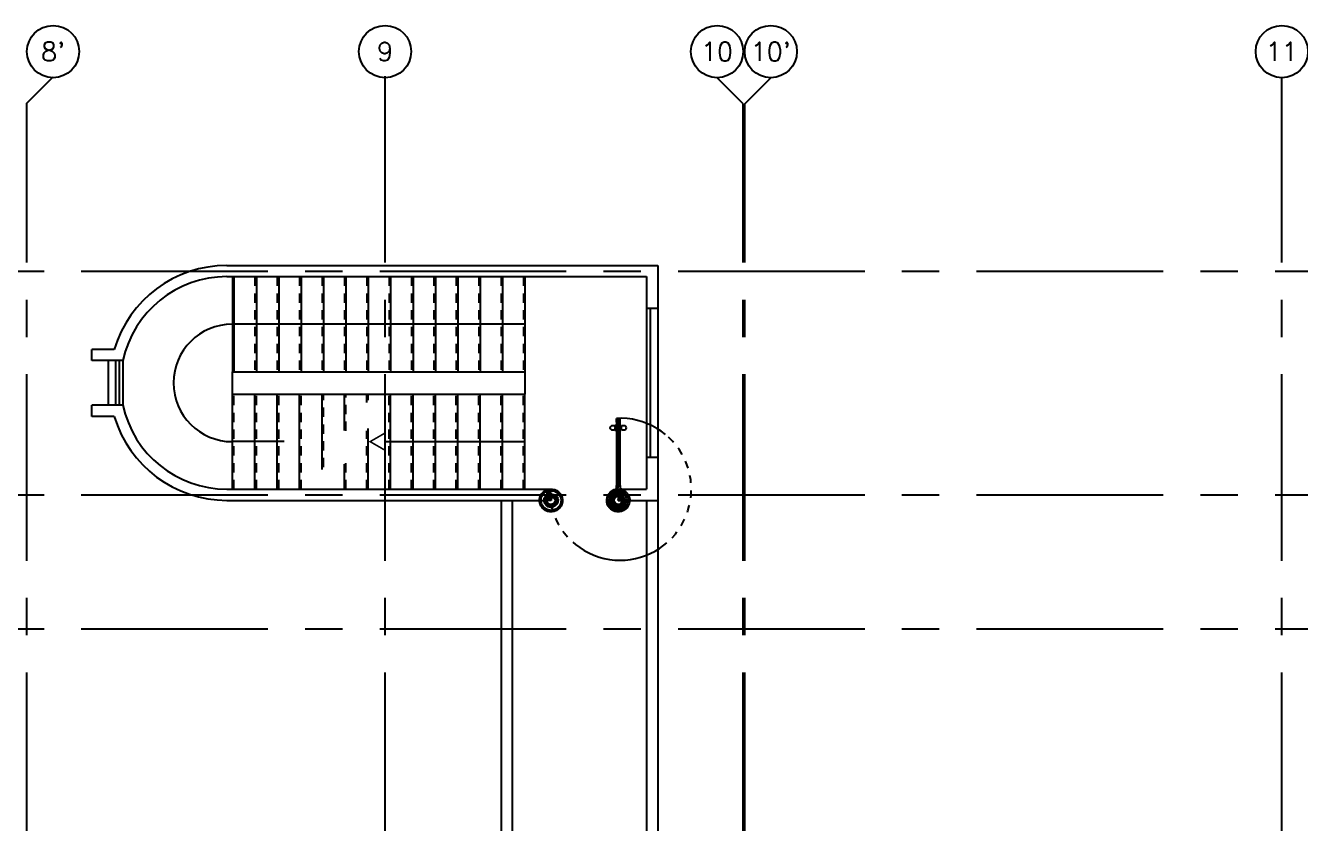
# Model space of a CAD drawing. Extents: x 417866242 to 417866861, y 43498051 to 43498155.
# Drawn here: x 417866821.67 to 417866838.76, y 43498144.03 to 43498154.73 of the extents above; entities that cross this region are included whole.
import ezdxf
from ezdxf.enums import TextEntityAlignment as Align

# ---------------------------------------------------------------- set-up
doc = ezdxf.new("R2010")
doc.units = 0
doc.header["$MEASUREMENT"] = 0
for name, pattern in [('CENTERX2', [4, 2.5, -0.5, 0.5, -0.5]), ('HIDDEN', [0.375, 0.25, -0.125]), ('HIDDEN2', [0.1875, 0.125, -0.0625])]:
    doc.linetypes.add(name, pattern=pattern)
for name, color, linetype in [('AX', 11, 'CONTINUOUS'), ('AX-CR', 7, 'CONTINUOUS'), ('AX-TXT', 2, 'CONTINUOUS'), ('AXES', 11, 'CENTERX2'), ('DOOR', 11, 'CONTINUOUS'), ('ROOF', 11, 'CONTINUOUS'), ('STR', 11, 'CONTINUOUS'), ('WALL', 11, 'CONTINUOUS'), ('WIN', 11, 'CONTINUOUS')]:
    doc.layers.add(name, color=color, linetype=linetype)
doc.styles.add('ROMANS', font='ROMANS.shx', dxfattribs={"width": 0.6})

# ---------------------------------------------------------------- blocks, each defined once
blk = doc.blocks.new('DOOR-10')
at = {"layer": 'DOOR', "color": 0, "linetype": 'ByBlock'}
for p, q in [((-25.69739139656303, 1099.999999999069), (-75.69739139656303, 1099.999999999069)), ((-75.69739139656303, 1099.999999999069), (-25.69739139656303, 1099.999999999069)), ((-75.69739139656303, 1049.999999999069), (-75.69739139603917, 1099.999999999098)), ((-58.69739139656303, 1049.999999999069), (-75.69739139656303, 1049.999999999069)), ((-42.69739139656303, 1069.999999999069), (-58.69739139656303, 1069.999999999069)), ((-58.69739139656303, 1049.999999999069), (-58.69739139656303, 1069.999999999069)), ((-42.69739139656303, 1049.999999999069), (-42.69739139656303, 1069.999999999069)), ((-25.69739139656303, 1049.999999999069), (-42.69739139656303, 1049.999999999069)), ((-25.69739139656303, 1049.999999999069), (-25.69739139656303, 1099.999999999069)), ((-82.89739139663288, 1005.042457220465), (-91.89739139663288, 1005.042457220465)), ((-91.89739139663288, 1005.042457220465), (-91.89739139663288, 940.2424572204764)), ((-82.89739139663288, 940.2424572204764), (-91.89739139663288, 940.2424572204764)), ((-75.69739139656303, 1017.642457220471), (-82.89739139663288, 1017.642457220471)), ((-82.89739139663288, 927.6424572204705), (-82.89739139663288, 1017.642457220471)), ((-82.89739139663288, 1005.042457220465), (-82.89739139663288, 940.2424572204764)), ((-75.69739139656303, 927.6424572204705), (-82.89739139663288, 927.6424572204705)), ((-25.69739139656303, 1017.642457220471), (-18.49739139649319, 1017.642457220471)), ((-25.69739139656303, 927.6424572204705), (-18.49739139649319, 927.6424572204705)), ((-18.49739139649319, 927.6424572204705), (-18.49739139649319, 1017.642457220471)), ((-18.49739139649319, 1005.042457220465), (-9.497391396493185, 1005.042457220465)), ((-18.49739139649319, 1005.042457220465), (-18.49739139649319, 940.2424572204764)), ((-18.49739139649319, 940.2424572204764), (-9.497391396493185, 940.2424572204764)), ((-9.497391396493185, 1005.042457220465), (-9.497391396493185, 940.2424572204764)), ((-75.69739139534067, 200), (-58.69739139534067, 200)), ((-75.69739139534067, 150), (-75.69739139534067, 200)), ((-58.69739139534067, 200), (-58.69739139534067, 180)), ((-58.69739139534067, 180), (-42.69739139534067, 180)), ((-42.69739139534067, 200), (-25.69739139534067, 200)), ((-42.69739139534067, 180), (-42.69739139534067, 200)), ((-25.69739139534067, 200), (-25.69739139534067, 150)), ((-1000.697391395341, 0), (-1000.697391395341, 150)), ((-1000.697391395341, 150), (-975.6973913953407, 150)), ((-1000.697391395341, 150), (-1000.697391395341, 0)), ((-950.6973913953407, 0), (-1000.697391395341, 0)), ((-975.6973913953407, 150), (-975.6973913953407, 100)), ((-975.6973913953407, 100), (-950.6973913953407, 100)), ((-950.6973913953407, 100), (-950.6973913953407, 0)), ((-75.69739139534067, 150), (-25.69739139534067, 150)), ((-50.69739139534067, 100), (-50.69739139534067, 0)), ((-25.69739139534067, 100), (-50.69739139534067, 100)), ((-50.69739139534067, 0), (-0.6973913953406736, 0)), ((-0.6973913953406736, 150), (-25.69739139534067, 150)), ((-25.69739139534067, 150), (-25.69739139534067, 100))]:
    blk.add_line(p, q, dxfattribs=at)
at = {"layer": 'DOOR', "linetype": 'ByBlock'}
for p, q in [((-75.69739139656303, 1049.999999999069), (-75.69739139534067, 200)), ((-58.69739139534067, 200), (-58.69739139656303, 1049.999999999069)), ((-42.69739139534067, 200), (-42.69739139656303, 1049.999999999069)), ((-25.69739139534067, 200), (-25.69739139656303, 1049.999999999069))]:
    blk.add_line(p, q, dxfattribs=at)
at = {"layer": 'DOOR', "color": 9, "linetype": 'ByBlock'}
for p, q in [((-950.6973913953407, 0), (-1000.697391395341, 113.7099299924448)), ((-950.6973913953407, 0), (-1000.697391395341, 40.1457343158545)), ((-950.6973913953407, 0), (-964.0546774388058, 100)), ((-50.69739139534067, 0), (-0.6973913953406736, 113.7099299924448)), ((-50.69739139534067, 0), (-37.34010535187554, 100)), ((-50.69739139534067, 0), (-0.6973913953406736, 40.1457343158545)), ((-0.6973913953406736, 0), (-0.6973913953406736, 150))]:
    blk.add_line(p, q, dxfattribs=at)
at = {"layer": 'DOOR', "color": 0, "linetype": 'ByBlock'}
for centre in [(-124.2283356115222, 972.6424572204705), (22.83355281845434, 972.6424572204705)]:
    blk.add_circle(centre, 32.39999999998526, dxfattribs=at)
at = {"layer": 'DOOR', "linetype": 'HIDDEN', "ltscale": 0.5}
blk.add_arc((-23.39897476031911, 149.138342134087), 952.2988064575108, 93.14815770431052, 179.9481576940245, dxfattribs=at)
at = {"layer": 'DOOR', "color": 9, "linetype": 'ByBlock'}
for centre, radius, start, end in [((-950.6973913953407, 0), 154.4019578127773, 103.7142292212167, 108.8947114515936), ((-950.6973913953407, 0), 134.4019578127773, 100.7199763555959, 111.8401506085482), ((-950.6973913953407, 0), 94.40195781277725, 90, 121.981811965689), ((-950.6973913953407, 0), 74.40195781277725, 90, 132.2235735847074), ((-950.6973913953407, 0), 54.40195781277725, 90, 156.7926171089788), ((-950.6973913953407, 0), 34.40195781277725, 90, 180), ((-950.6973913953407, 0), 14.40195781277725, 90, 180), ((-50.69739139534067, 0), 94.40195781277725, 58.01818803431096, 90), ((-50.69739139534067, 0), 74.40195781277725, 47.7764264152926, 90), ((-50.69739139534067, 0), 54.40195781277725, 23.20738289102122, 90), ((-50.69739139534067, 0), 34.40195781277725, 0, 90), ((-50.69739139534067, 0), 14.40195781277725, 0, 90), ((-50.69739139534067, 0), 134.4019578127773, 68.15984939145177, 79.28002364440412), ((-50.69739139534067, 0), 114.4019578127773, 64.0838418833441, 77.3774258719247), ((-50.69739139534067, 0), 154.4019578127773, 71.10528854840643, 76.28577077878333)]:
    blk.add_arc(centre, radius, start, end, dxfattribs=at)
blk = doc.blocks.new('AXU')
at = {"layer": 'AX-CR'}
blk.add_circle((0, 350), 350.0000000000014, dxfattribs=at)
at = {"layer": 'AX-TXT', "style": 'ROMANS'}
blk.add_attdef('AX', text='', height=250, dxfattribs=at).set_placement((0, 350), align=Align.MIDDLE)

msp = doc.modelspace()

# ---------------------------------------------------------------- linework, layer by layer
at = {"layer": 'AXES'}
for p, q in [((417866826.4884786, 43498075.55546302), (417866826.4884786, 43498154.36813814)), ((417866821.6884786, 43498153.69219407), (417866822.0384786, 43498154.04219408)), ((417866831.2884786, 43498153.68293497), (417866830.9384786, 43498154.03293496)), ((417866831.3084787, 43498153.68293497), (417866831.6584786, 43498154.03293496)), ((417866838.5084786, 43498075.55546302), (417866838.5084786, 43498154.03293495)), ((417866821.6884786, 43498075.55546302), (417866821.6884786, 43498153.69219407)), ((417866831.2884786, 43498075.55546302), (417866831.2884786, 43498153.68293497)), ((417866831.3084787, 43498075.55546302), (417866831.3084787, 43498153.68293497)), ((417866778.4170337, 43498151.43975665), (417866847.5084786, 43498151.43975665)), ((417866778.4170337, 43498148.43975665), (417866860.0157161, 43498148.43975665)), ((417866778.4170337, 43498146.63975666), (417866847.5084786, 43498146.63975666))]:
    msp.add_line(p, q, dxfattribs=at)
at = {"layer": 'ROOF'}
for p, q in [((417866828.0434786, 43498148.36475666), (417866828.0434786, 43498133.68975665)), ((417866828.1934786, 43498148.36475666), (417866828.1934786, 43498133.68975665)), ((417866829.9934786, 43498148.36475666), (417866829.9934786, 43498133.68975665)), ((417866830.1434786, 43498148.36475666), (417866830.1434786, 43498133.68975665))]:
    msp.add_line(p, q, dxfattribs=at)
at = {"layer": 'STR', "linetype": 'HIDDEN2'}
for p, q in [((417866824.443276, 43498151.36475666), (417866824.443276, 43498150.08975665)), ((417866824.463276, 43498151.36475666), (417866824.463276, 43498150.08975665)), ((417866824.743276, 43498151.36475666), (417866824.743276, 43498150.08975665)), ((417866825.043276, 43498151.36475666), (417866825.043276, 43498150.08975665)), ((417866825.343276, 43498151.36475666), (417866825.343276, 43498150.08975665)), ((417866825.643276, 43498151.36475666), (417866825.643276, 43498150.08975665)), ((417866825.943276, 43498151.36475666), (417866825.943276, 43498150.08975665)), ((417866826.243276, 43498151.36475666), (417866826.243276, 43498150.08975665)), ((417866826.543276, 43498151.36475666), (417866826.543276, 43498150.08975665)), ((417866826.843276, 43498151.36475666), (417866826.843276, 43498150.08975665)), ((417866827.143276, 43498151.36475666), (417866827.143276, 43498150.08975665)), ((417866827.443276, 43498151.36475666), (417866827.443276, 43498150.08975665)), ((417866827.743276, 43498151.36475666), (417866827.743276, 43498150.08975665)), ((417866828.043276, 43498151.36475666), (417866828.043276, 43498150.08975665)), ((417866828.343276, 43498151.36475666), (417866828.343276, 43498150.08975665)), ((417866824.463276, 43498148.51475666), (417866824.463276, 43498149.78975666)), ((417866824.763276, 43498148.51475666), (417866824.763276, 43498149.78975666)), ((417866825.063276, 43498148.51475666), (417866825.063276, 43498149.78975666)), ((417866825.363276, 43498148.51475666), (417866825.363276, 43498149.78975666)), ((417866825.663276, 43498148.80866726), (417866825.663276, 43498149.78975666)), ((417866825.963276, 43498149.29583284), (417866825.963276, 43498149.78975666)), ((417866826.243276, 43498149.67797799), (417866826.243276, 43498149.78975666)), ((417866826.263276, 43498149.71000752), (417866826.263276, 43498149.78975666)), ((417866826.543276, 43498148.51475666), (417866826.543276, 43498149.78975666)), ((417866826.843276, 43498148.51475666), (417866826.843276, 43498149.78975666)), ((417866827.143276, 43498148.51475666), (417866827.143276, 43498149.78975666)), ((417866827.443276, 43498148.51475666), (417866827.443276, 43498149.78975666)), ((417866827.743276, 43498148.51475666), (417866827.743276, 43498149.78975666)), ((417866828.043276, 43498148.51475666), (417866828.043276, 43498149.78975666)), ((417866828.343276, 43498148.51475666), (417866828.343276, 43498149.78975666)), ((417866826.243276, 43498148.51475666), (417866826.243276, 43498149.2967008)), ((417866825.963276, 43498148.51475666), (417866825.963276, 43498148.87992299))]:
    msp.add_line(p, q, dxfattribs=at)
at = {"layer": 'STR'}
for p, q in [((417866824.443276, 43498151.36475666), (417866824.443276, 43498150.08975665)), ((417866824.463276, 43498151.36475666), (417866824.463276, 43498150.08975665)), ((417866824.763276, 43498151.36475666), (417866824.763276, 43498150.08975665)), ((417866825.063276, 43498151.36475666), (417866825.063276, 43498150.08975665)), ((417866825.363276, 43498151.36475666), (417866825.363276, 43498150.08975665)), ((417866825.663276, 43498151.36475666), (417866825.663276, 43498150.08975665)), ((417866825.963276, 43498151.36475666), (417866825.963276, 43498150.08975665)), ((417866826.263276, 43498151.36475666), (417866826.263276, 43498150.08975665)), ((417866826.563276, 43498151.36475666), (417866826.563276, 43498150.08975665)), ((417866826.863276, 43498151.36475666), (417866826.863276, 43498150.08975665)), ((417866827.163276, 43498151.36475666), (417866827.163276, 43498150.08975665)), ((417866827.463276, 43498151.36475666), (417866827.463276, 43498150.08975665)), ((417866827.763276, 43498151.36475666), (417866827.763276, 43498150.08975665)), ((417866828.063276, 43498151.36475666), (417866828.063276, 43498150.08975665)), ((417866828.363276, 43498151.36475666), (417866828.363276, 43498150.08975665)), ((417866828.363276, 43498150.72725666), (417866824.4408377, 43498150.72725666)), ((417866824.443276, 43498148.51475666), (417866824.443276, 43498149.78975666)), ((417866824.743276, 43498148.51475666), (417866824.743276, 43498149.78975666)), ((417866825.043276, 43498148.51475666), (417866825.043276, 43498149.78975666)), ((417866825.343276, 43498148.51475666), (417866825.343276, 43498149.78975666)), ((417866825.643276, 43498148.77986009), (417866825.643276, 43498149.78975666)), ((417866825.943276, 43498149.29983652), (417866825.943276, 43498149.78975666)), ((417866826.243276, 43498149.67797799), (417866826.243276, 43498149.78975666)), ((417866826.263276, 43498149.71000752), (417866826.263276, 43498149.78975666)), ((417866826.563276, 43498148.51475666), (417866826.563276, 43498149.78975666)), ((417866826.863276, 43498148.51475666), (417866826.863276, 43498149.78975666)), ((417866827.163276, 43498148.51475666), (417866827.163276, 43498149.78975666)), ((417866827.463276, 43498148.51475666), (417866827.463276, 43498149.78975666)), ((417866827.763276, 43498148.51475666), (417866827.763276, 43498149.78975666)), ((417866828.063276, 43498148.51475666), (417866828.063276, 43498149.78975666)), ((417866828.363276, 43498148.51475666), (417866828.363276, 43498149.78975666)), ((417866826.263276, 43498148.51475666), (417866826.263276, 43498149.32873034)), ((417866825.1364258, 43498149.15225665), (417866824.4408377, 43498149.15225665)), ((417866826.4883559, 43498149.15225665), (417866828.343276, 43498149.15225665)), ((417866825.943276, 43498148.51475666), (417866825.943276, 43498148.85111583))]:
    msp.add_line(p, q, dxfattribs=at)
at = {"layer": 'STR', "const_width": 0.02151219134471617}
msp.add_lwpolyline([(417866826.4883559, 43498149.26772671), (417866826.4883559, 43498149.0367866), (417866826.2883558, 43498149.15225665)], close=True, dxfattribs=at)
at = {"layer": 'STR'}
msp.add_arc((417866824.4408377, 43498149.93975665), 0.7875, 90, 270, dxfattribs=at)
at = {"layer": 'WALL'}
for p, q in [((417866824.3679407, 43498151.51475666), (417866830.1434786, 43498151.51475666)), ((417866830.1434786, 43498151.51475666), (417866830.1434786, 43498150.93975665)), ((417866824.3679413, 43498151.36475666), (417866829.9934786, 43498151.36475666)), ((417866829.9934786, 43498151.36475666), (417866829.9934786, 43498150.93975665)), ((417866830.1434786, 43498150.93975665), (417866829.9934786, 43498150.93975665)), ((417866822.858596, 43498150.38975666), (417866822.558596, 43498150.38975666)), ((417866822.558596, 43498150.23975666), (417866822.558596, 43498150.38975666)), ((417866822.9748722, 43498150.23975666), (417866822.558596, 43498150.23975666)), ((417866824.443276, 43498150.08975665), (417866828.363276, 43498150.08975665)), ((417866824.443276, 43498149.78975666), (417866824.443276, 43498150.08975665)), ((417866828.363276, 43498150.08975665), (417866828.363276, 43498149.78975666)), ((417866824.443276, 43498149.78975666), (417866828.363276, 43498149.78975666)), ((417866822.9748722, 43498149.63975666), (417866822.558596, 43498149.63975666)), ((417866822.558596, 43498149.48975666), (417866822.558596, 43498149.63975666)), ((417866822.858596, 43498149.48975666), (417866822.558596, 43498149.48975666)), ((417866830.1434786, 43498148.93975665), (417866829.9934786, 43498148.93975665)), ((417866829.9934786, 43498148.93975665), (417866829.9934786, 43498148.51475666)), ((417866830.1434786, 43498148.93975665), (417866830.1434786, 43498148.36475666)), ((417866824.3679413, 43498148.51475666), (417866828.663276, 43498148.51475666)), ((417866828.663276, 43498148.51475666), (417866828.663276, 43498148.36475666)), ((417866829.663276, 43498148.51475666), (417866829.663276, 43498148.36475666)), ((417866824.3679414, 43498148.36475666), (417866828.663276, 43498148.36475666))]:
    msp.add_line(p, q, dxfattribs=at)
at = {"layer": 'WALL', "linetype": 'ByBlock', "ltscale": 0.3}
for p, q in [((417866829.663276, 43498148.51475666), (417866829.9934786, 43498148.51475666)), ((417866829.663276, 43498148.36475666), (417866830.1434786, 43498148.36475666))]:
    msp.add_line(p, q, dxfattribs=at)
at = {"layer": 'WALL'}
for radius, start, end in [(1.575000000000146, 90, 163.3984374906114), (1.424999999999884, 89.99997609433791, 167.8468469995413), (1.575000000000146, 196.6015625093886, 270.0000273207567), (1.424999999999884, 192.1531530004587, 270.0000239056621)]:
    msp.add_arc((417866824.3679407, 43498149.93975665), radius, start, end, dxfattribs=at)
at = {"layer": 'WIN'}
for p, q in [((417866829.9934786, 43498150.93975665), (417866829.9934786, 43498148.93975665)), ((417866830.0434786, 43498150.93975665), (417866830.0434786, 43498148.93975665)), ((417866830.1434786, 43498150.93975665), (417866830.1434786, 43498148.93975665)), ((417866822.7748773, 43498150.23975557), (417866822.7748773, 43498149.63975774)), ((417866822.8748773, 43498150.23975557), (417866822.8748773, 43498149.63975774)), ((417866822.9248773, 43498150.23975557), (417866822.9248773, 43498149.63975774)), ((417866822.9748772, 43498150.23975557), (417866822.9748772, 43498149.63975774))]:
    msp.add_line(p, q, dxfattribs=at)

# ---------------------------------------------------------------- block references
at = {"layer": 'AX', "xscale": 0.0009999871253967285, "yscale": 0.001000002026557922, "zscale": 0.001}
for p, values in [((417866822.0384786, 43498154.03293496), {'AX': "8'"}), ((417866826.4884786, 43498154.03293496), {'AX': '9'}), ((417866830.9384786, 43498154.03293496), {'AX': '10'}), ((417866831.6584786, 43498154.03293496), {'AX': "10'"}), ((417866838.5084786, 43498154.03293496), {'AX': '11'})]:
    msp.add_blockref('AXU', p, dxfattribs=at).add_auto_attribs(values)
at = {"layer": 'DOOR', "color": 0, "linetype": 'ByBlock', "ltscale": 0.3, "xscale": 0.0009999871253967285, "yscale": 0.001000002026557922, "zscale": 0.001}
msp.add_blockref('DOOR-10', (417866829.6639734, 43498148.36475666), dxfattribs=at)

doc.saveas('drawing.dxf')
